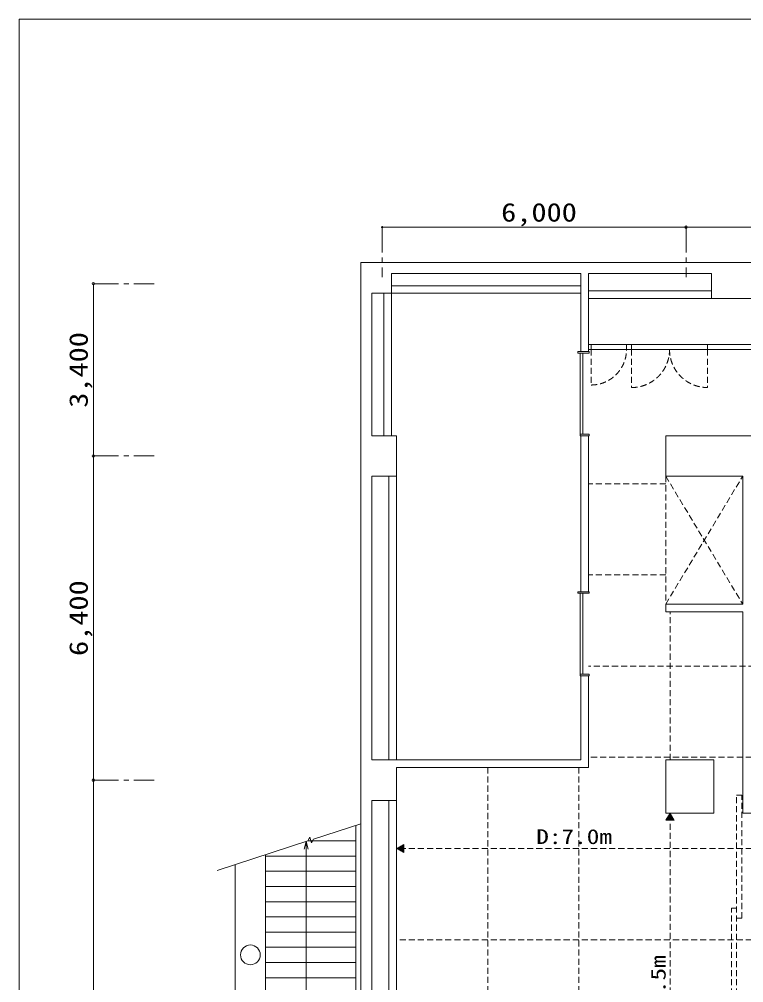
# Model space of a CAD drawing. Units: millimetres, scale not verified. Extents: x -27622 to 28378, y -25776 to 13441.
# Drawn here: x -27622 to -13304, y -5603 to 13441 of the extents above; entities that cross this region are included whole.
import ezdxf
from ezdxf.enums import TextEntityAlignment as Align

# ---------------------------------------------------------------- set-up
doc = ezdxf.new("R2010")
doc.units = ezdxf.units.MM
doc.header["$LTSCALE"] = 100
doc.linetypes.add('CHAIN1', pattern=[8, 5, -1, 1, -1])
doc.linetypes.add('DASHED1', pattern=[1.8, 1.2, -0.6])
for name, color, linetype, lineweight in [('0-0', 7, 'Continuous', 18), ('0-1', 4, 'Continuous', 18), ('F-F', 7, 'Continuous', 18)]:
    doc.layers.add(name, color=color, linetype=linetype, lineweight=lineweight)
doc.layers.add('0-A', color=7, linetype='Continuous')
doc.styles.add('ＭＳ ゴシック', font='')
doc.styles.get('ＭＳ ゴシック').set_extended_font_data('MS Gothic')

msp = doc.modelspace()

# ---------------------------------------------------------------- linework, layer by layer
at = {"layer": '0-0'}
for p, q in [((-20872, -21741.9), (-20872, 8634.2)), ((-20872, 8634.2), (28378.3, 8634.2)), ((-20265.3, 8414), (-16521.8, 8414)), ((-16521.8, 8414), (-16521.8, 6872.2)), ((-16371.6, 8414), (-13943.7, 8414)), ((-16371.6, 8414), (-16371.6, 6872.2)), ((-13943.7, 8414), (-13943.7, 7924.7)), ((-20651.7, 5210.2), (-20651.7, 8025)), ((-20415.5, 5210.2), (-20415.5, 8025)), ((-20265.3, 8175.1), (-16521.8, 8175.1)), ((-20265.3, 5218.3), (-20265.3, 8025)), ((-20265.3, 8025), (-16521.8, 8025)), ((-16371.6, 8074.9), (-13943.7, 8074.9)), ((-16371.6, 7924.7), (-13943.7, 7924.7)), ((-13943.7, 7924.7), (-13142.8, 7924.7)), ((-16371.6, 6872.2), (-16521.8, 6872.2)), ((-16371.6, 7012.3), (-15620.7, 7012.3)), ((-16371.6, 6912.2), (-15620.7, 6912.2)), ((-16321.6, 7012.3), (-16321.6, 6912.2)), ((-15620.7, 7012.3), (-15620.7, 6912.2)), ((-15620.7, 7012.3), (-15520.6, 7012.3)), ((-15620.7, 6912.2), (-15520.6, 6912.2)), ((-15520.6, 7012.3), (-15520.6, 6912.2)), ((-15520.6, 7012.3), (-13142.8, 7012.3)), ((-15520.6, 6912.2), (-13142.8, 6912.2)), ((-14018.8, 7012.3), (-14018.8, 6912.2)), ((-14018.8, 6912.2), (-13142.8, 6912.2)), ((-16536.8, 5240.2), (-16536.8, 6842.1)), ((-16486.8, 5240.2), (-16486.8, 6842.1)), ((-16521.8, 2126.5), (-16521.8, 5210.2)), ((-16371.6, 5210.2), (-16521.8, 5210.2)), ((-16371.6, 2126.5), (-16371.6, 5210.2)), ((-20651.7, -1197.4), (-20651.7, 4409.2)), ((-20651.7, 4409.2), (-20165.1, 4409.2)), ((-20315.2, -1197.4), (-20315.2, 4409.2)), ((-20165.1, -1197.4), (-20165.1, 4409.2)), ((-14844.8, 4409.2), (-13323, 4409.2)), ((-13323, 4409.2), (-13323, 1881.2)), ((-16536.8, 494.6), (-16536.8, 2096.5)), ((-16371.6, 2126.5), (-16521.8, 2126.5)), ((-16486.8, 494.6), (-16486.8, 2096.5)), ((-14844.8, 1731.1), (-13323, 1731.1)), ((-13323, -2248.7), (-13323, 1731.1)), ((-16371.6, 464.5), (-16521.8, 464.5)), ((-16521.8, -1197.4), (-16521.8, 464.5)), ((-16371.6, -1347.6), (-16371.6, 464.5)), ((-20165.1, -1197.4), (-20651.7, -1197.4)), ((-20165.1, -1197.4), (-16521.8, -1197.4)), ((-13893.7, -2248.7), (-13893.7, -1197.4)), ((-20165.1, -1998.4), (-20165.1, -1347.6)), ((-20165.1, -1347.6), (-16371.6, -1347.6)), ((-20651.7, -11109.2), (-20651.7, -1998.4)), ((-20651.7, -1998.4), (-20165.1, -1998.4)), ((-20315.2, -6353.6), (-20315.2, -1998.4)), ((-20165.1, -11109.2), (-20165.1, -1998.4)), ((-14844.8, -2248.7), (-13893.7, -2248.7)), ((-14758.6, -2248.7), (-14840.3, -2390.1)), ((-14777.1, -2280.6), (-14740.2, -2280.6)), ((-14774.2, -2275.6), (-14743.1, -2275.6)), ((-14771.3, -2270.6), (-14746, -2270.6)), ((-14768.4, -2265.6), (-14748.9, -2265.6)), ((-14765.5, -2260.6), (-14751.8, -2260.6)), ((-14762.6, -2255.6), (-14754.7, -2255.6)), ((-14759.7, -2250.6), (-14757.5, -2250.6)), ((-14758.6, -2248.7), (-14677, -2390.1)), ((-13323, -2248.7), (-13142.8, -2248.7)), ((-20872, -2459.7), (-21806, -2763.1)), ((-14677, -2390.1), (-14840.3, -2390.1)), ((-14837.7, -2385.6), (-14679.6, -2385.6)), ((-14834.8, -2380.6), (-14682.5, -2380.6)), ((-14831.9, -2375.6), (-14685.4, -2375.6)), ((-14829, -2370.6), (-14688.3, -2370.6)), ((-14826.1, -2365.6), (-14691.1, -2365.6)), ((-14823.2, -2360.6), (-14694, -2360.6)), ((-14820.4, -2355.6), (-14696.9, -2355.6)), ((-14817.5, -2350.6), (-14699.8, -2350.6)), ((-14814.6, -2345.6), (-14702.7, -2345.6)), ((-14811.7, -2340.6), (-14705.6, -2340.6)), ((-14808.8, -2335.6), (-14708.5, -2335.6)), ((-14805.9, -2330.6), (-14711.4, -2330.6)), ((-14803, -2325.6), (-14714.2, -2325.6)), ((-14800.2, -2320.6), (-14717.1, -2320.6)), ((-14797.3, -2315.6), (-14720, -2315.6)), ((-14794.4, -2310.6), (-14722.9, -2310.6)), ((-14791.5, -2305.6), (-14725.8, -2305.6)), ((-14788.6, -2300.6), (-14728.7, -2300.6)), ((-14785.7, -2295.6), (-14731.6, -2295.6)), ((-14782.8, -2290.6), (-14734.4, -2290.6)), ((-14779.9, -2285.6), (-14737.3, -2285.6)), ((-20972.1, -13447.3), (-20972.1, -2492.2)), ((-21920.3, -2800.2), (-23713.1, -3382.7)), ((-21993.6, -2961.2), (-21953.4, -2811)), ((-21953.4, -12110.4), (-21953.4, -2811)), ((-21953.4, -2834.1), (-21953.4, -2811)), ((-21913.1, -2961.2), (-21953.4, -2811)), ((-21920.3, -2800.2), (-21881.7, -2724.5)), ((-20972.1, -2799.3), (-21917.5, -2799.3)), ((-20165.1, -2949.5), (-20023.6, -2867.9)), ((-20165.1, -2949.5), (-20023.6, -3031.2)), ((-20163.2, -2950.6), (-20163.2, -2948.4)), ((-20158.2, -2953.5), (-20158.2, -2945.5)), ((-20153.2, -2956.4), (-20153.2, -2942.6)), ((-20148.2, -2959.3), (-20148.2, -2939.8)), ((-20143.2, -2962.2), (-20143.2, -2936.9)), ((-20138.2, -2965), (-20138.2, -2934)), ((-20133.2, -2967.9), (-20133.2, -2931.1)), ((-20128.2, -2970.8), (-20128.2, -2928.2)), ((-20123.2, -2973.7), (-20123.2, -2925.3)), ((-20118.2, -2976.6), (-20118.2, -2922.4)), ((-20113.2, -2979.5), (-20113.2, -2919.5)), ((-20108.2, -2982.4), (-20108.2, -2916.7)), ((-20103.2, -2985.3), (-20103.2, -2913.8)), ((-20098.2, -2988.1), (-20098.2, -2910.9)), ((-20093.2, -2991), (-20093.2, -2908)), ((-20088.2, -2993.9), (-20088.2, -2905.1)), ((-20083.2, -2996.8), (-20083.2, -2902.2)), ((-20078.2, -2999.7), (-20078.2, -2899.3)), ((-20073.2, -3002.6), (-20073.2, -2896.5)), ((-20068.2, -3005.5), (-20068.2, -2893.6)), ((-20063.2, -3008.3), (-20063.2, -2890.7)), ((-20058.2, -3011.2), (-20058.2, -2887.8)), ((-20053.2, -3014.1), (-20053.2, -2884.9)), ((-20048.2, -3017), (-20048.2, -2882)), ((-20043.2, -3019.9), (-20043.2, -2879.1)), ((-20038.2, -3022.8), (-20038.2, -2876.2)), ((-20033.2, -3025.7), (-20033.2, -2873.4)), ((-20028.2, -3028.6), (-20028.2, -2870.5)), ((-20023.6, -2867.9), (-20023.6, -3031.2)), ((-22754.2, -12420.8), (-22754.2, -3071.2)), ((-22754.2, -3099.7), (-20972.1, -3099.7)), ((-23354.9, -12390.7), (-23354.9, -3266.3)), ((-22754.2, -3400.1), (-20972.1, -3400.1)), ((-22754.2, -3700.4), (-20972.1, -3700.4)), ((-22754.2, -4000.8), (-20972.1, -4000.8)), ((-22754.2, -4301.1), (-20972.1, -4301.1)), ((-22754.2, -4601.5), (-20972.1, -4601.5)), ((-22754.2, -4901.8), (-20972.1, -4901.8)), ((-22754.2, -5202.2), (-20972.1, -5202.2)), ((-22754.2, -5502.6), (-20972.1, -5502.6))]:
    msp.add_line(p, q, dxfattribs=at)
at = {"layer": '0-0', "linetype": 'DASHED1'}
for p, q in [((-16321.6, 6912.2), (-16321.6, 6211.4)), ((-15520.6, 6912.2), (-15520.6, 6161.3)), ((-14018.8, 6912.2), (-14018.8, 6161.3)), ((-14844.8, 4409.2), (-13323, 1881.2)), ((-14844.8, 1881.2), (-13323, 4409.2)), ((-14844.8, 4409.2), (-14844.8, 1881.2)), ((-13343, -1897.9), (-13443.5, -1897.9)), ((-13443.5, -6553.8), (-13443.5, -1897.9)), ((-13343, -4326), (-13343, -1897.9)), ((-13544, -4125.7), (-13443.5, -4125.7)), ((-13544, -6553.8), (-13544, -4125.7)), ((-13343, -4326), (-13443.5, -4326))]:
    msp.add_line(p, q, dxfattribs=at)
at = {"layer": '0-0'}
for points in [[(-20651.7, 8025), (-20265.3, 8025), (-20265.3, 8414)], [(-20165.1, 4409.2), (-20165.1, 5210.2), (-20651.7, 5210.2)], [(-13142.8, 5210.2), (-14844.8, 5210.2), (-14844.8, 4409.2)], [(-14844.8, 1731.1), (-14844.8, 1881.2), (-13323, 1881.2)], [(-13893.7, -1197.4), (-14844.8, -1197.4), (-14844.8, -2248.7)], [(-21881.7, -2724.5), (-21844.6, -2838.8), (-21806, -2763.1)]]:
    msp.add_lwpolyline(points, dxfattribs=at)
for points in [[(-16356.6, 6842.1), (-16356.6, 6872.2), (-16581.9, 6872.2), (-16581.9, 6842.1)], [(-16356.6, 5240.2), (-16536.8, 5240.2), (-16536.8, 5210.2), (-16356.6, 5210.2)], [(-16356.6, 2096.5), (-16356.6, 2126.5), (-16581.9, 2126.5), (-16581.9, 2096.5)], [(-16356.6, 494.6), (-16536.8, 494.6), (-16536.8, 464.5), (-16356.6, 464.5)]]:
    msp.add_lwpolyline(points, close=True, dxfattribs=at)
msp.add_circle((-23054.6, -5052), 195.2, dxfattribs=at)
at = {"layer": '0-0', "linetype": 'DASHED1'}
for centre, radius, start, end in [((-16321.6, 6912.2), 700.8, 270, 0), ((-15520.6, 6912.2), 750.9, 270, 0), ((-14018.8, 6912.2), 750.9, 180, 270)]:
    msp.add_arc(centre, radius, start, end, dxfattribs=at)
at = {"layer": '0-1'}
for p, q in [((-20451.5, 9331.6), (-14444.3, 9331.6)), ((-26157.9, 4809.7), (-26157.9, 8213.8)), ((-26157.9, -1597.9), (-26157.9, 4809.7)), ((-26157.9, -11509.7), (-26157.9, -1597.9))]:
    msp.add_line(p, q, dxfattribs=at)
at = {"layer": '0-1', "linetype": 'CHAIN1'}
for p, q in [((-20451.5, 9331.6), (-20451.5, 8344.4)), ((-14444.3, 9331.6), (-14444.3, 8344.4)), ((-26157.9, 8213.8), (-24957.9, 8213.8)), ((-26157.9, 4809.7), (-24957.9, 4809.7)), ((-26157.9, -1597.9), (-24957.9, -1597.9))]:
    msp.add_line(p, q, dxfattribs=at)
at = {"layer": '0-1', "linetype": 'DASHED1'}
for p, q in [((-14844.8, 4259.1), (-16371.6, 4259.1)), ((-14844.8, 2456.9), (-16371.6, 2456.9)), ((-14758.6, -1197.4), (-14758.6, 1731.1)), ((772, 654.8), (-16371.6, 654.8)), ((-13142.8, -1147.4), (-16371.6, -1147.4)), ((-18362.9, -1347.6), (-18362.9, -11760)), ((-16560.8, -1347.6), (-16560.8, -11760)), ((-14758.6, -10858.9), (-14758.6, -2248.7)), ((-13142.8, -2949.5), (-20165.1, -2949.5)), ((-13142.8, -4751.7), (-20165.1, -4751.7))]:
    msp.add_line(p, q, dxfattribs=at)
at = {"layer": '0-1'}
msp.add_lwpolyline([(-14444.3, 9331.6), (-8437.2, 9331.6), (-2430, 9331.6), (3577.1, 9331.6)], dxfattribs=at)
for centre, radius in [((-20451.5, 9331.6), 12.5), ((-14444.3, 9331.6), 25), ((-26157.9, 8213.8), 25), ((-26157.9, 4809.7), 25), ((-26157.9, -1597.9), 25)]:
    msp.add_circle(centre, radius, dxfattribs=at)
at = {"layer": 'F-F'}
msp.add_lwpolyline([(28378.3, 13440.6), (-27621.7, 13440.6), (-27621.7, -25759.4)], dxfattribs=at)

# ---------------------------------------------------------------- texts
at = {"layer": '0-1', "style": 'ＭＳ ゴシック', "width": 1.2}
msp.add_text('6,000', height=366.6, dxfattribs=at).set_placement((-18097.9, 9331.6), align=Align.BOTTOM_LEFT)
for s, p in [('3,400', (-26157.9, 5761.7)), ('6,400', (-26157.9, 855.9))]:
    msp.add_text(s, height=366.6, rotation=90, dxfattribs=at).set_placement(p, align=Align.BOTTOM_LEFT)
at = {"layer": '0-A', "style": 'ＭＳ ゴシック', "width": 1.25}
msp.add_text('D:7.0m', height=293.3, dxfattribs=at).set_placement((-17403.9, -2949.5), align=Align.BOTTOM_LEFT)
msp.add_text('W:8.6m H6.5m', height=293.3, rotation=90, dxfattribs=at).set_placement((-14758.6, -8053.8), align=Align.BOTTOM_LEFT)

doc.saveas('drawing.dxf')
